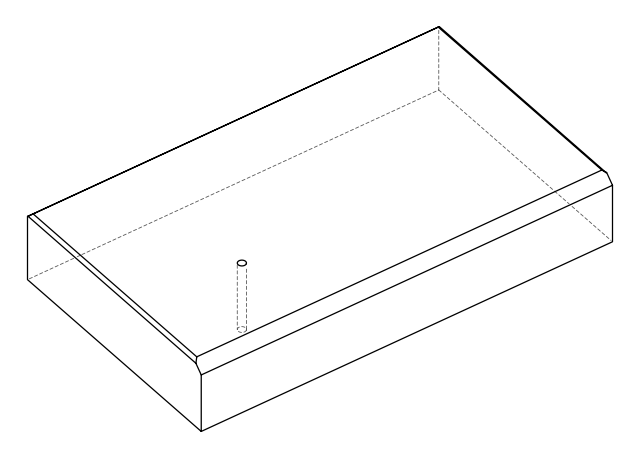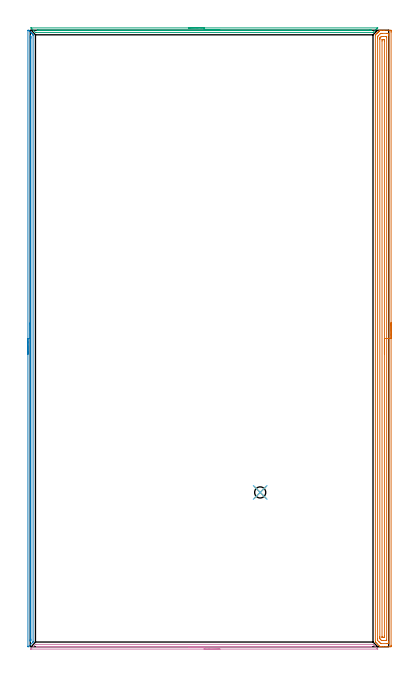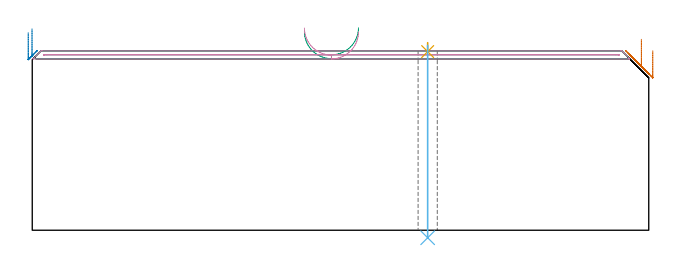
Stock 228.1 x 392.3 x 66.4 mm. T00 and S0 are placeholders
(PLAN: 6 operations, 2 tool changes, 26.7 min)
(1 AREA_MILL | FG_CHAMFER_SURFACE | UGT0205_001 | 12.74 min | 19617 mm3)
(2 AREA_MILL_1 | FG_CHAMFER_SURFACE_1 | UGT0205_001 | 6.38 min | 2137 mm3)
(3 AREA_MILL_2 | FG_CHAMFER_SURFACE_2 | UGT0205_001 | 3.62 min | 912 mm3)
(4 AREA_MILL_3 | FG_CHAMFER_SURFACE_3 | UGT0205_001 | 3.62 min | 974 mm3)
(5 SPOT_DRILL | STEP1HOLE | NXT0321_9005460120000 | 0.03 min | 0 mm3)
(6 DRILL_THROUGH_HOLE_INTO_CENTER | STEP1HOLE | NXT0301_042 | 0.29 min | 2606 mm3)
(TOOL UGT0205_001 | Chamfer Mill 20 x 3 x 45 deg. | D20 FL50 Z2)
(TOOL NXT0321_9005460120000 | NC Spot Drill, 142deg, 12mm, Carbide, Uncoated | D12 PA142 FL30 Z2)
(TOOL NXT0301_042 | Carbide Drill 7.1mm [860.1-0710-057A1-MM 2214] | D7.1 PA140 FL85 Z2)
(OP 1 AREA_MILL)
G17 G21 G94 G90
T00 M6
G54
G17 G0 G90 X229.6 Y206.15 S1061 M3
G43 Z76.4 H0
Z66.4
G94 G1 Y206.112 Z65.528 F250.
Y205.998 Z64.663
Y205.809 Z63.812
Y205.547 Z62.98
Y205.213 Z62.174
Y204.81 Z61.4
Y204.342 Z60.664
Y203.81 Z59.972
Y203.221 Z59.329
Y202.578 Z58.74
Y201.886 Z58.208
Y201.15 Z57.74
Y200.376 Z57.337
Y199.57 Z57.003
Y198.738 Z56.741
Y197.886 Z56.552
Y197.022 Z56.438
Y196.15 Z56.4
Y0.946
X229.599 Y0.611 Z56.401
X229.593 Y0.06 Z56.404
X229.591 Y0.008 Z56.406
X229.044 Y0. Z56.952
X226.378 Z59.617
X224.928 Z61.069
X223.711 Z62.283
X222.6 Y0.001 Z63.399
X222.378 Y0.22 Z63.618
X221.988 Y0.611 Z64.011
X220.798 Y1.802 Z65.201
X220.061 Y2.539 Z65.939
X219.778 Y2.821 Z66.218
X219.604 Y2.995 Z66.39
X219.6 Y3.29 Z66.4
Y389.01
X219.606 Y389.403 Z66.391
X219.708 Y389.509 Z66.29
X220.156 Y389.957 Z65.841
X220.208 Y390.009 Z65.791
X220.4 Y390.201 Z65.599
X220.452 Y390.253 Z65.545
X220.503 Y390.304 Z65.496
X220.698 Y390.498 Z65.301
X220.748 Y390.55 Z65.249
X220.798 Y390.599 Z65.201
X220.995 Y390.796 Z65.004
X221.044 Y390.846 Z64.953
X221.093 Y390.894 Z64.906
X221.293 Y391.093 Z64.706
X221.341 Y391.142 Z64.656
X221.388 Y391.189 Z64.611
X221.591 Y391.391 Z64.408
X221.637 Y391.438 Z64.36
X221.683 Y391.484 Z64.316
X221.888 Y391.689 Z64.111
X221.933 Y391.735 Z64.064
X222.065 Y391.865 Z63.935
X222.186 Y391.986 Z63.814
X222.378 Y392.179 Z63.62
X222.485 Y392.284 Z63.513
X222.506 Y392.299 Z63.49
X222.87 Y392.3 Z63.129
X223.711 Z62.284
X224.928 Z61.068
X225.489 Z60.505
X228.764 Z57.232
X229.044 Y392.298 Z56.952
X229.591 Y392.292 Z56.405
X229.593 Y392.24 Z56.404
X229.598 Y391.689 Z56.402
X229.6 Y391.131 Z56.4
Y196.15
X228.186 Z57.814
Y3.29
X228.184 Y2.397 Z57.816
X228.183 Y2.369 Z57.817
X228.156 Y2.01 Z57.844
X227.66 Y2.002 Z58.34
X227.267 Y2.001 Z58.733
X226.773 Y2. Z59.227
X223.216 Y2.001 Z62.784
X223.119 Y2.006 Z62.881
X223.07 Y2.01 Z62.93
X223.041 Y2.02 Z62.959
X222.993 Y2.065 Z63.007
X222.822 Y2.229 Z63.178
X222.653 Y2.397 Z63.347
X221.933 Y3.117 Z64.067
X221.761 Y3.29 Z64.239
X221.044 Y4.017 Z64.956
X221.02 Y4.183 Z64.98
X221.017 Y4.21 Z64.983
X221.014 Y5.076 Z64.986
Y387.224
X221.017 Y388.117 Z64.983
X221.018 Y388.144 Z64.982
X221.044 Y388.383 Z64.956
X221.354 Y388.699 Z64.646
X221.66 Y389.01 Z64.34
X222.688 Y390.037 Z63.312
X222.822 Y390.167 Z63.178
X222.949 Y390.287 Z63.051
X223.069 Y390.292 Z62.931
X223.318 Y390.298 Z62.682
X223.711 Y390.3 Z62.289
X224.205 Z61.795
X226.871 Z59.129
X227.267 Y390.299 Z58.733
X227.763 Y390.297 Z58.237
X228.156 Y390.29 Z57.844
X228.183 Y389.903 Z57.817
X228.184 Y389.874 Z57.816
X228.186 Y389.01 Z57.814
Y196.15
X226.772 Z59.228
X226.771 Y4.183 Z59.229
X226.77 Y4.084 Z59.23
X226.767 Y4.036 Z59.233
X226.765 Y4.018 Z59.235
X226.741 Y4.01 Z59.259
X226.557 Y4.002 Z59.443
X224.6 Y4. Z61.4
X223.892 Y4.001 Z62.108
X223.711 Y4.004 Z62.289
X223.53 Y4.01 Z62.47
X223.492 Y4.019 Z62.508
X223.467 Y4.04 Z62.533
X223.416 Y4.086 Z62.584
X223.317 Y4.183 Z62.683
X222.822 Y4.682 Z63.178
X222.436 Y5.076 Z63.564
X222.432 Y5.468 Z63.568
X222.429 Y5.969 Z63.571
Y6.364
Y386.331
X222.43 Y386.726 Z63.57
X222.434 Y387.224 Z63.566
X222.435 Y387.318 Z63.565
X222.494 Y387.384 Z63.506
X222.576 Y387.472 Z63.424
X222.822 Y387.722 Z63.178
X223.019 Y387.919 Z62.981
X223.22 Y388.117 Z62.78
X223.384 Y388.273 Z62.616
X223.538 Y388.291 Z62.462
X223.711 Y388.295 Z62.289
X224.418 Y388.3 Z61.582
X224.6 Z61.4
X226.196 Z59.804
X226.378 Y388.299 Z59.622
X226.56 Y388.297 Z59.44
X226.681 Y388.292 Z59.319
X226.765 Y388.287 Z59.235
X226.767 Y388.248 Z59.233
X226.769 Y388.117 Z59.231
X226.771 Y387.722 Z59.229
X226.772 Y196.15 Z59.228
X225.357 Z60.643
Y6.861
X225.351 Y6.107 Z60.649
X225.344 Y6.01 Z60.656
X225.243 Y6.005 Z60.757
X225.029 Y6.002 Z60.971
X224.6 Y6. Z61.4
X224.569 Z61.431
X224.16 Y6.005 Z61.84
X223.957 Y6.01 Z62.043
X223.865 Y6.096 Z62.135
X223.85 Y6.119 Z62.15
X223.846 Y6.156 Z62.154
X223.844 Y6.238 Z62.156
X223.843 Y385.439 Z62.157
X223.849 Y386.193 Z62.151
X223.856 Y386.29 Z62.144
X223.957 Y386.295 Z62.043
X224.171 Y386.298 Z61.829
X224.6 Y386.3 Z61.4
X224.631 Z61.369
X225.04 Y386.298 Z60.96
X225.245 Y386.295 Z60.755
X225.341 Y386.29 Z60.659
X225.35 Y386.225 Z60.65
X225.357 Y385.571 Z60.643
Y385.439
Y196.15
Y195.278 Z60.681
Y194.414 Z60.795
Y193.562 Z60.983
Y192.73 Z61.246
Y191.924 Z61.58
Y191.15 Z61.982
Y190.414 Z62.451
Y189.722 Z62.982
Y189.079 Z63.572
Y188.49 Z64.215
Y187.958 Z64.907
Y187.49 Z65.643
Y187.087 Z66.416
Y186.753 Z67.222
Y186.491 Z68.054
Y186.302 Z68.906
Y186.188 Z69.771
Y186.15 Z70.643
G0 Z76.4
M5
M2
(OP 2 AREA_MILL_1)
G17 G21 G94 G90
T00 M6
G54
G17 G0 G90 X-1.5 Y186.15 S1061 M3
G43 Z76.4 H0
Z73.1
G94 G1 Y186.188 Z72.228 F250.
Y186.302 Z71.363
Y186.491 Z70.512
Y186.753 Z69.68
Y187.087 Z68.874
Y187.49 Z68.1
Y187.958 Z67.364
Y188.49 Z66.672
Y189.079 Z66.029
Y189.722 Z65.44
Y190.414 Z64.908
Y191.15 Z64.44
Y191.924 Z64.037
Y192.73 Z63.703
Y193.562 Z63.441
Y194.414 Z63.252
Y195.278 Z63.138
Y196.15 Z63.1
Y392.135
X-1.496 Y392.227 Z63.104
X-1.493 Y392.3 Z63.107
X-1.16 Z63.438
X-1.107 Y392.298 Z63.491
X-1.084 Y392.284 Z63.516
X-0.949 Y392.149 Z63.65
X-0.869 Y392.071 Z63.727
X-0.786 Y391.986 Z63.813
X-0.664 Y391.864 Z63.936
X-0.578 Y391.78 Z64.018
X-0.488 Y391.689 Z64.111
X-0.379 Y391.579 Z64.221
X-0.287 Y391.489 Z64.309
X0.269 Y390.931 Z64.869
X0.405 Y390.796 Z65.003
X0.587 Y390.615 Z65.183
X1.089 Y390.111 Z65.689
X1.298 Y389.903 Z65.896
X1.46 Y389.742 Z66.055
X1.741 Y389.457 Z66.341
X1.793 Y389.401 Z66.392
X1.8 Y389.01 Z66.4
Y3.29
X1.796 Y3.005 Z66.39
X1.645 Y2.845 Z66.245
X-1.035 Y0.165 Z63.563
X-1.16 Y0.044 Z63.438
X-1.197 Y0.01 Z63.401
X-1.381 Y0.002 Z63.217
X-1.492 Y0.003 Z63.106
X-1.496 Y0.079 Z63.104
X-1.498 Y0.165 Z63.102
X-1.5 Y0.339 Z63.1
Y196.15
X-0.086 Z64.514
Y387.912
X-0.079 Y388.797 Z64.521
X0.164 Y388.574 Z64.764
X0.379 Y388.33 Z64.979
X0.382 Y388.117 Z64.982
X0.384 Y387.912 Z64.984
X0.386 Y387.43 Z64.986
Y387.224
Y4.87
X0.384 Y4.39 Z64.984
X0.381 Y4.183 Z64.981
X0.379 Y4.078 Z64.979
X0.113 Y3.774 Z64.713
X0.053 Y3.709 Z64.653
X-0.022 Y3.637 Z64.579
X-0.079 Y3.584 Z64.521
X-0.081 Y3.676 Z64.519
X-0.085 Y3.976 Z64.515
X-0.086 Y4.183 Z64.514
Y4.665
Y196.15
Y197.022 Z64.552
Y197.887 Z64.666
Y198.738 Z64.855
Y199.57 Z65.117
Y200.376 Z65.451
Y201.15 Z65.854
Y201.886 Z66.323
Y202.578 Z66.854
Y203.221 Z67.443
Y203.81 Z68.086
Y204.342 Z68.778
Y204.81 Z69.514
Y205.213 Z70.288
Y205.547 Z71.094
Y205.809 Z71.926
Y205.998 Z72.778
Y206.112 Z73.643
Y206.15 Z74.514
G0 Z76.4
M5
M2
(OP 3 AREA_MILL_2)
G17 G21 G94 G90
T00 M6
G54
G17 G0 G90 X100.7 Y393.8 S1061 M3
G43 Z76.4 H0
Z73.5
G94 G1 X100.738 Z72.628 F250.
X100.852 Z71.764
X101.041 Z70.912
X101.303 Z70.08
X101.637 Z69.274
X102.04 Z68.5
X102.509 Z67.764
X103.04 Z67.072
X103.629 Z66.429
X104.272 Z65.84
X104.964 Z65.309
X105.7 Z64.84
X106.474 Z64.437
X107.28 Z64.103
X108.112 Z63.841
X108.964 Z63.652
X109.828 Z63.538
X110.7 Z63.5
X220.777
X220.997 Y393.798 Z63.499
X220.999
X220.549 Y393.349 Z63.951
X220.44 Y393.239 Z64.058
X220.402 Y393.202 Z64.097
X218.221 Y391.02 Z66.277
X218.103 Y390.905 Z66.391
X217.727 Y390.9 Z66.4
X3.673
X3.297 Y390.905 Z66.391
X3.179 Y391.02 Z66.277
X0.96 Y393.239 Z64.058
X0.851 Y393.349 Z63.951
X0.7 Y393.499 Z63.8
X0.401 Y393.798 Z63.499
X0.403
X0.623 Y393.8 Z63.5
X110.7
Y392.386 Z64.914
X215.943
X216.802 Y392.383 Z64.917
X216.835 Y392.38 Z64.92
X217.054 Y392.35 Z64.95
X216.865 Y392.32 Z64.98
X216.835 Y392.318 Z64.982
X215.979 Y392.314 Z64.986
X5.457
X4.598 Y392.317 Z64.983
X4.565 Y392.32 Z64.98
X4.346 Y392.35 Z64.95
X4.535 Y392.38 Z64.92
X4.565 Y392.382 Z64.918
X5.421 Y392.386 Z64.914
X110.7
X111.572 Z64.952
X112.437 Z65.066
X113.288 Z65.255
X114.12 Z65.517
X114.926 Z65.851
X115.7 Z66.254
X116.436 Z66.723
X117.128 Z67.254
X117.771 Z67.843
X118.36 Z68.486
X118.892 Z69.179
X119.36 Z69.914
X119.763 Z70.688
X120.097 Z71.494
X120.359 Z72.326
X120.548 Z73.178
X120.662 Z74.043
X120.7 Z74.914
G0 Z76.4
M5
M2
(OP 4 AREA_MILL_3)
G17 G21 G94 G90
T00 M6
G54
G17 G0 G90 X120.7 Y-1.5 S1061 M3
G43 Z76.4 H0
Z73.4
G94 G1 X120.662 Z72.528 F250.
X120.548 Z71.663
X120.359 Z70.812
X120.097 Z69.98
X119.763 Z69.174
X119.36 Z68.4
X118.892 Z67.664
X118.36 Z66.972
X117.771 Z66.329
X117.128 Z65.739
X116.436 Z65.208
X115.7 Z64.74
X114.926 Z64.337
X114.12 Z64.003
X113.288 Z63.741
X112.436 Z63.552
X111.572 Z63.438
X110.7 Z63.4
X0.395
X0.313 Y-1.497 Z63.401
X0.311 Y-1.496 Z63.402
X0.313 Y-1.486 Z63.411
X2.692 Y0.892 Z65.792
X3.29 Y1.492 Z66.387
X3.304 Y1.494 Z66.389
X3.586 Y1.5 Z66.4
X217.814
X218.096 Y1.494 Z66.389
X218.11 Y1.492 Z66.387
X218.705 Y0.895 Z65.795
X220.79 Y-1.189 Z63.71
X220.941 Y-1.339 Z63.558
X221.087 Y-1.488 Z63.41
X221.089 Y-1.496 Z63.402
X221.087 Y-1.499 Z63.399
X221.005 Y-1.5 Z63.4
X110.7
Y-0.086 Z64.814
X4.478
X4.393 Y-0.085 Z64.815
X4.222 Y-0.08 Z64.82
X4.186 Y-0.079 Z64.821
X4.19 Y-0.071 Z64.829
X4.215 Y-0.04 Z64.86
X4.254 Y0. Z64.9
X4.331 Y0.07 Z64.97
X4.399 Y0.079 Z64.979
X4.478 Y0.081 Z64.981
X5.285 Y0.085 Z64.985
X5.371 Y0.086 Z64.986
X216.836 Y0.085 Z64.985
X216.922 Y0.084 Z64.984
X217.007 Y0.081 Z64.981
X217.059 Y0.079 Z64.979
X217.088 Y0.054 Z64.954
X217.144 Y0. Z64.9
X217.209 Y-0.071 Z64.829
X217.092 Y-0.079 Z64.821
X217.005 Y-0.084 Z64.816
X216.922 Y-0.085 Z64.815
X110.7 Y-0.086 Z64.814
X109.828 Z64.852
X108.963 Z64.966
X108.112 Z65.155
X107.28 Z65.417
X106.474 Z65.751
X105.7 Z66.154
X104.964 Z66.623
X104.272 Z67.154
X103.629 Z67.743
X103.04 Z68.386
X102.508 Z69.078
X102.04 Z69.814
X101.637 Z70.588
X101.303 Z71.394
X101.041 Z72.226
X100.852 Z73.078
X100.738 Z73.943
X100.7 Z74.814
G0 Z76.4
M5
M2
(OP 5 SPOT_DRILL)
G17 G21 G94 G90
T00 M6
G54
G17 G0 G90 X146.3 Y98.2 S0 M3
G43 Z76.4 H0
G94 G81 G98 Z66.094 F250. R69.4
G80
M5
M2
(OP 6 DRILL_THROUGH_HOLE_INTO_CENTER)
G17 G21 G94 G90
T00 M6
G54
G17 G0 G90 X146.3 Y98.2 S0 M3
G43 Z76.4 H1
G94 G73 G98 Z-2.792 F250. Q6.919 R68.4
G80
M5
M2
